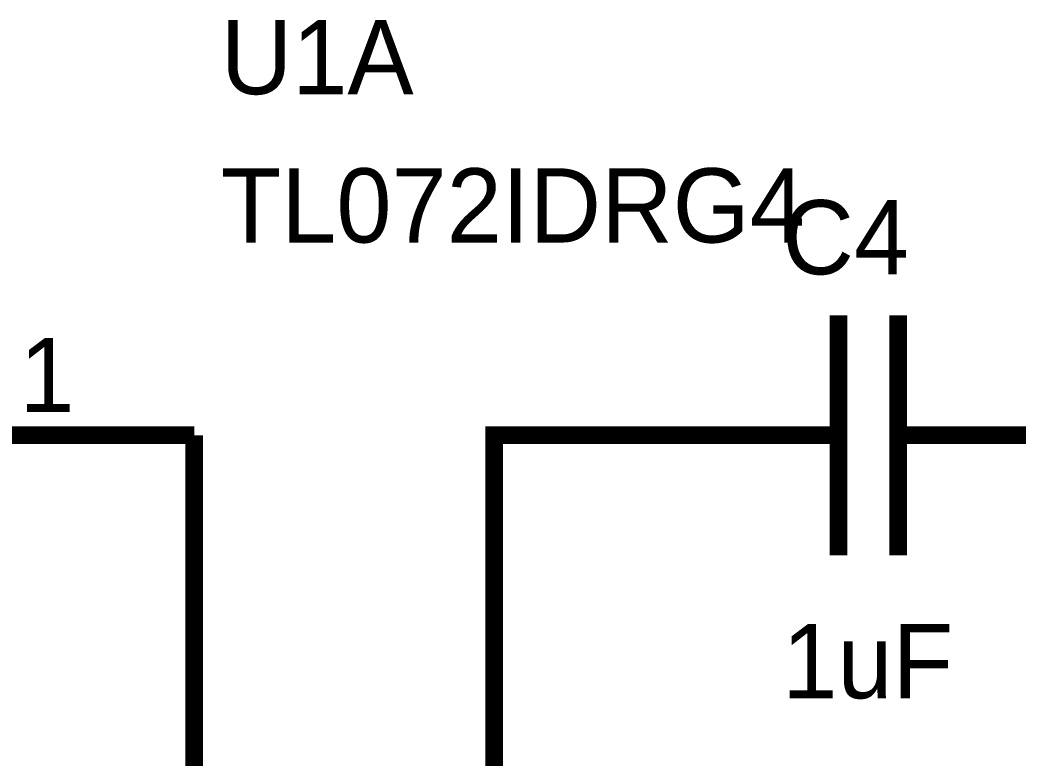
# Model space of a CAD drawing. Header units: inches. Extents: x 0 to 432, y 0 to 280.
# Drawn here: x 118.97 to 135.89, y 159.62 to 172.13 of the extents above; entities that cross this region are included whole.
import ezdxf

# ---------------------------------------------------------------- set-up
doc = ezdxf.new("R2010")
doc.units = ezdxf.units.IN
doc.layers.add('Sheet', color=255, linetype='Continuous')

msp = doc.modelspace()

# ---------------------------------------------------------------- linework, layer by layer
at = {"layer": 'Sheet'}
for points in [[(132.849, 163.058, 0.3, 0.3, 0), (132.849, 167.123, 0.3, 0.3, 0)], [(133.859, 167.123, 0.3, 0.3, 0), (133.859, 163.058, 0.3, 0.3, 0)], [(116.845, 165.091, 0.3, 0.3, 0), (121.921, 165.091, 0.3, 0.3, 0)], [(121.921, 165.091, 0.3, 0.3, 0), (121.921, 157.477, 0.3, 0.3, 0)], [(127.009, 162.553, 0.3, 0.3, 0), (127.009, 165.091, 0.3, 0.3, 0), (129.547, 165.091, 0.3, 0.3, 0)], [(132.085, 165.091, 0.3, 0.3, 0), (129.547, 165.091, 0.3, 0.3, 0)], [(132.085, 165.091, 0.3, 0.3, 0), (132.849, 165.091, 0.3, 0.3, 0)], [(134.623, 165.091, 0.3, 0.3, 0), (133.859, 165.091, 0.3, 0.3, 0)], [(134.623, 165.091, 0.3, 0.3, 0), (137.161, 165.091, 0.3, 0.3, 0)], [(127.009, 160.015, 0.3, 0.3, 0), (127.009, 162.553, 0.3, 0.3, 0)], [(127.009, 158.993, 0.3, 0.3, 0), (127.009, 160.015, 0.3, 0.3, 0)]]:
    msp.add_lwpolyline(points, format="xyseb", dxfattribs=at)

# ---------------------------------------------------------------- texts
for s, height, p in [('U1A', 1.2577, (122.37, 170.874)), ('TL072IDRG4', 1.2577, (122.37, 168.359)), ('C4', 1.2577, (131.894, 167.82)), ('1', 1.258, (118.956, 165.484)), ('1uF', 1.2577, (131.894, 160.633))]:
    msp.add_text(s, height=height, dxfattribs=at).set_placement(p)

doc.saveas('drawing.dxf')
